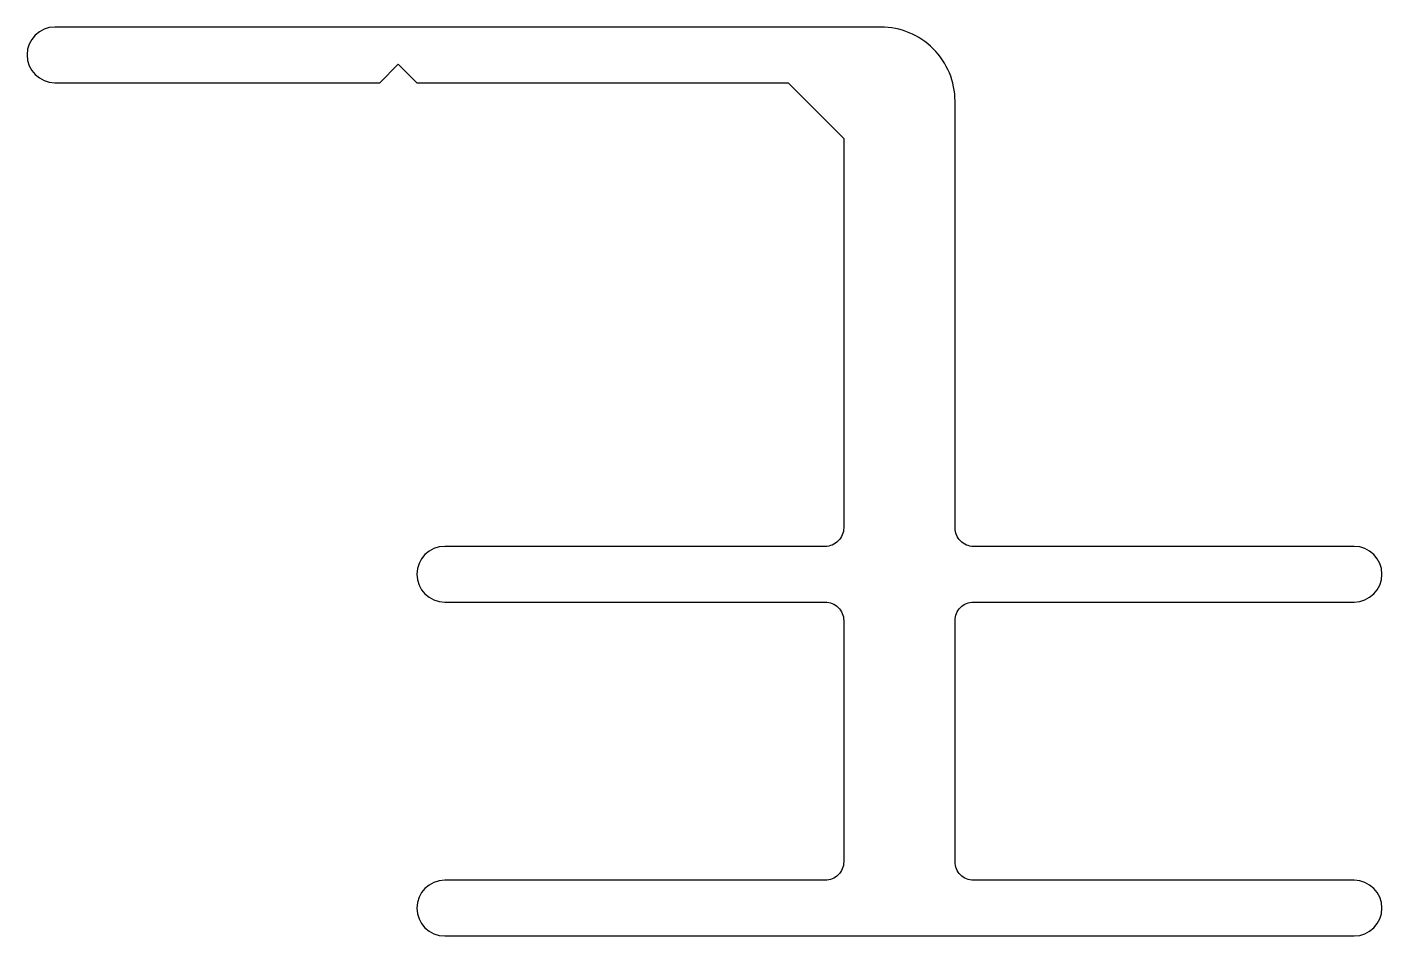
# Model space of a CAD drawing. Extents: x 154.6 to 191.1, y 216.8 to 241.3.
import ezdxf

# ---------------------------------------------------------------- set-up
doc = ezdxf.new("R2010")
doc.units = 0
doc.layers.get('0').update_dxf_attribs({"linetype": 'CONTINUOUS'})

msp = doc.modelspace()

# ---------------------------------------------------------------- linework, layer by layer
msp.add_lwpolyline([(165.856, 227.287, 1), (165.856, 225.787), (176.106, 225.787, -0.414214), (176.606, 225.287), (176.606, 218.787, -0.414214), (176.106, 218.287), (165.856, 218.287, 1), (165.856, 216.787), (190.356, 216.787, 1), (190.356, 218.287), (180.106, 218.287, -0.414214), (179.606, 218.787), (179.606, 225.287, -0.414214), (180.106, 225.787), (190.356, 225.787, 1), (190.356, 227.287), (180.106, 227.287, -0.414214), (179.606, 227.787), (179.606, 239.287, 0.414214), (177.606, 241.287), (155.356, 241.287, 1), (155.356, 239.787), (164.106, 239.787), (164.606, 240.287), (165.106, 239.787), (175.106, 239.787), (176.606, 238.287), (176.606, 227.787, -0.414214), (176.106, 227.287)], format="xyb", close=True)

doc.saveas('drawing.dxf')
